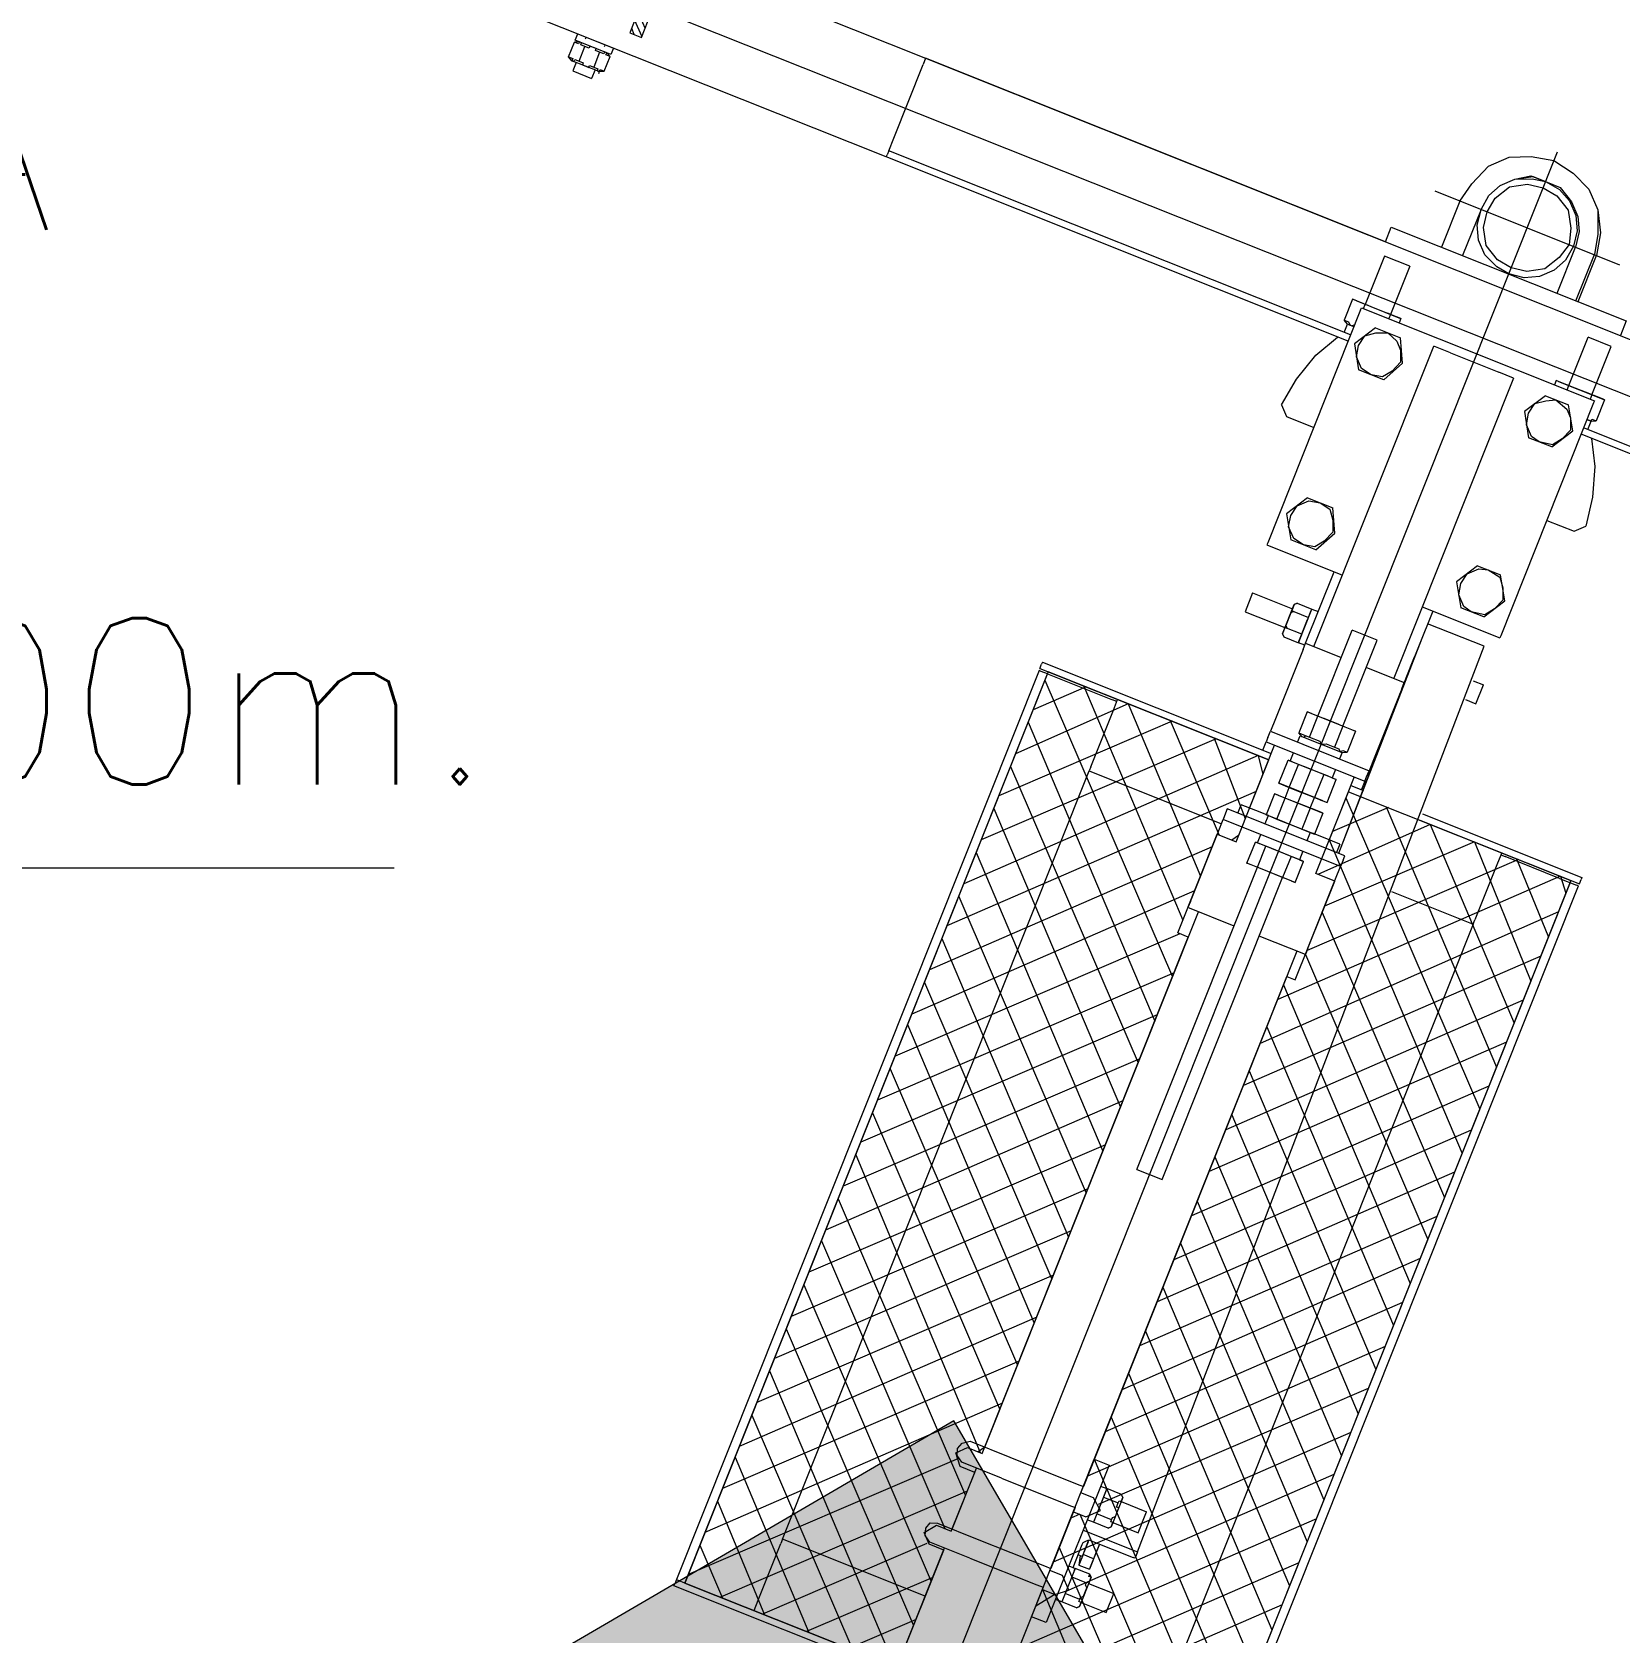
# Model space of a CAD drawing. Header units: millimetres. Extents: x 37 to 259, y 69 to 300.
# Drawn here: x 115.183 to 116.138, y 102.617 to 103.579 of the extents above; entities that cross this region are included whole.
import ezdxf

# ---------------------------------------------------------------- set-up
doc = ezdxf.new("R2010")
doc.units = ezdxf.units.MM
doc.set_wipeout_variables(frame=1)
doc.linetypes.add('DASHED2', pattern=[0.375, 0.25, -0.125])
doc.layers.get('0').update_dxf_attribs({"lineweight": 0})
for name, color, linetype, lineweight in [('8', 8, 'Continuous', 0), ('FIBRA OPTICA AT&T', 5, 'Continuous', 0), ('titulos', 5, 'Continuous', 0)]:
    doc.layers.add(name, color=color, linetype=linetype, lineweight=lineweight)
doc.styles.add('TEXTOS', font='romans.shx')
pattern_1 = [(135, (32.1043925, -60.0973595), (-0.00265165043, -0.00265165043), [])]
pattern_2 = [(45, (-32.1043925, -60.0973595), (0.00265165043, -0.00265165043), [])]

# ---------------------------------------------------------------- blocks, each defined once
blk = doc.blocks.new('TORREPLANTA')
h = blk.add_hatch()
h.set_pattern_fill('AR-CONC', color=256, scale=0.001, angle=-157.2212)
h.set_pattern_definition([(252.7788, (-21.75451, 207.28263), (-0.17414665, -0.0558413), [0.01905, -0.20955]), (197.7788, (-21.75451, 207.28263), (0.10646699, -0.1625103), [0.01524, -0.16764058]), (303.23024, (-21.76902, 207.27798), (-0.06767967, -0.2183516), [0.01619, -0.17809024]), (248.963, (-21.73484, 207.2358), (-0.26621435, -0.06619157), [0.028575, -0.314325]), (299.41435, (-21.75703, 207.23028), (-0.1230911, -0.3200453), [0.024285, -0.2671356]), (193.96295, (-21.73484, 207.2358), (-0.1230911, -0.3200453), [0.02285997, -0.2514597]), (223.7788, (-21.76318, 207.23767), (-0.17938392, 0.03558796), [0.01905, -0.20955]), (168.7788, (-21.76318, 207.23767), (0.014331, -0.19375066), [0.01524, -0.16764]), (274.23024, (-21.77813, 207.24063), (-0.16505292, -0.1581627), [0.01619, -0.17808994]), (240.2788, (-21.75451, 207.28263), (0.029889835, -0.079156123), [0, -0.165608, 0, -0.17018, 0, -0.168275]), (210.2788, (-21.75451, 207.28263), (-0.02282081, -0.118238004), [0, -0.097028, 0, -0.161798, 0, -0.064135]), (170.2788, (-21.70229, 207.30456), (-0.127233432, -0.04721527), [0, -0.0635, 0, -0.19812, 0, -0.26289]), (160.2788, (-21.67887, 207.3144), (-0.12673158, -0.08079522), [0, -0.08255, 0, -0.131572, 0, -0.18669])])
h.paths.add_polyline_path([(28.8876, 102.099), (28.9881, 102.8927), (28.1945, 102.9932), (28.1856, 102.9236), (28.4521, 102.7212), (28.462, 102.7342), (28.6644, 102.7086), (28.7434, 102.5205), (28.62, 102.358), (28.4176, 102.3837), (28.4113, 102.3988), (28.1027, 102.2692), (28.0939, 102.1996)])
h.paths.add_polyline_path([(24.546, 100.2759), (25.0299, 100.9129), (24.974, 100.9554), (24.6655, 100.8258), (24.6718, 100.8107), (24.5484, 100.6483), (24.346, 100.6739), (24.267, 100.862), (24.3904, 101.0244), (24.4067, 101.0224), (24.4488, 101.3544), (24.3929, 101.3968), (23.9089, 100.7598)])
h.paths.add_polyline_path([(24.8106, 104.6937), (24.8753, 104.7208), (24.9174, 105.0528), (24.9011, 105.0549), (24.8221, 105.243), (24.9455, 105.4054), (25.1479, 105.3798), (25.2269, 105.1917), (25.217, 105.1786), (25.4834, 104.9762), (25.5482, 105.0034), (25.2385, 105.741), (24.5008, 105.4313)])
h.paths.add_polyline_path([(25.3923, 104.9379), (25.2073, 105.0785), (25.2049, 105.0753), (25.1681, 105.1033), (25.1642, 105.0982), (25.1589, 105.1022), (25.1035, 105.0292), (25.0126, 105.0408), (25.0117, 105.0342), (25.0054, 105.035), (24.9996, 104.9892), (24.9705, 104.7608)], flags=17)
h.paths.add_polyline_path([(24.5928, 100.9988), (24.6323, 100.9048), (24.8953, 101.0152), (24.5275, 101.2946), (24.4983, 101.064), (24.5022, 101.0635), (24.4964, 101.0177), (24.5027, 101.0169), (24.5019, 101.0103)], flags=17)
h.paths.add_polyline_path([(28.1151, 102.3673), (28.3294, 102.4573), (28.3279, 102.461), (28.3704, 102.4788), (28.368, 102.4847), (28.3741, 102.4873), (28.3386, 102.5718), (28.3941, 102.6447), (28.3888, 102.6488), (28.3926, 102.6538), (28.3558, 102.6818), (28.1727, 102.8212)], flags=17)
at = {"lineweight": 0}
blk.add_lwpolyline([(28.8876, 102.099), (28.0939, 102.1996), (28.1945, 102.9932), (28.9881, 102.8927)], close=True, dxfattribs=at)
blk = doc.blocks.new('Antena RF')
at = {"layer": '8', "ltscale": 0.05}
h = blk.add_hatch(dxfattribs=at)
h.set_pattern_fill('ANSI31', color=256, scale=0.03, angle=90, style=0)
h.set_pattern_definition(pattern_1)
h.paths.add_polyline_path([(-0.06019, 0.07788), (-0.05281, 0.07788), (-0.05281, 0.15776), (-0.06019, 0.15776)])
h = blk.add_hatch(dxfattribs=at)
h.set_pattern_fill('ANSI31', color=256, scale=0.03, angle=90, style=0)
h.set_pattern_definition(pattern_2)
h.paths.add_polyline_path([(0.06019, 0.07788), (0.05281, 0.07788), (0.05281, 0.15776), (0.06019, 0.15776)])
h = blk.add_hatch(dxfattribs=at)
h.set_pattern_fill('ANSI31', color=256, scale=0.03, angle=90, style=0)
h.set_pattern_definition(pattern_1)
h.paths.add_polyline_path([(-0.05281, 0.02397), (-0.06019, 0.02397), (-0.06019, -0.02397), (-0.05281, -0.02397)])
h = blk.add_hatch(dxfattribs=at)
h.set_pattern_fill('ANSI31', color=256, scale=0.03, angle=90, style=0)
h.set_pattern_definition(pattern_2)
h.paths.add_polyline_path([(0.05281, 0.02397), (0.06019, 0.02397), (0.06019, -0.02397), (0.05281, -0.02397)])
for points in [[(-0.05281, 0.07788), (-0.05281, 0.15776), (-0.06019, 0.15776), (-0.06019, 0.07788)], [(0.05281, 0.07788), (0.05281, 0.15776), (0.06019, 0.15776), (0.06019, 0.07788)], [(-0.06019, 0.02397), (-0.06019, -0.02397), (-0.05281, -0.02397), (-0.05281, 0.02397)], [(0.06019, 0.02397), (0.06019, -0.02397), (0.05281, -0.02397), (0.05281, 0.02397)]]:
    blk.add_lwpolyline(points)
for p, q in [((-0.06202, 0.07788), (-0.06202, 0.07129)), ((-0.0565, 0.07129), (-0.0565, 0.07788)), ((-0.0565, 0.07129), (-0.0565, 0.07788)), ((-0.05098, 0.07788), (-0.05098, 0.07129)), ((0.05098, 0.07788), (0.05098, 0.07129)), ((0.0565, 0.07129), (0.0565, 0.07788)), ((0.0565, 0.07129), (0.0565, 0.07788)), ((0.06202, 0.07788), (0.06202, 0.07129))]:
    blk.add_line(p, q, dxfattribs=at)
for points in [[(-0.06427, 0.07129), (-0.06427, 0.07788), (-0.04761, 0.07788), (-0.04761, 0.07129)], [(0.06427, 0.07129), (0.06427, 0.07788), (0.04761, 0.07788), (0.04761, 0.07129)]]:
    blk.add_lwpolyline(points, close=True, dxfattribs=at)
for points in [[(-0.02858, 0.02397), (-0.11469, 0.02397), (-0.11469, 0.07129), (0.11469, 0.07129), (0.11469, 0.02397), (0.02858, 0.02397)], [(-0.02858, 0.02397), (0, 0.05255), (0.02858, 0.02397)], [(-0.02858, -0.02397), (0, -0.05255), (0.02858, -0.02397)]]:
    blk.add_lwpolyline(points, dxfattribs=at)
blk.add_circle((0, 0), 0.03644, dxfattribs=at)
at = {"ltscale": 450}
blk.add_wipeout([(-0.2155, -0.10724), (0.2155, -0.10724), (0.2155, -0.26924), (0.21245, -0.27902), (0.20505, -0.28633), (0.1955, -0.28924), (-0.1955, -0.28924), (-0.20627, -0.28692), (-0.21358, -0.27926), (-0.2155, -0.2691)], dxfattribs=at)
blk.add_line((-0.2155, -0.18824), (0.2155, -0.18824), dxfattribs=at)
blk.add_lwpolyline([(-0.1955, -0.28924), (0.1955, -0.28924, 0.379386), (0.2155, -0.26924), (0.2155, -0.10724), (-0.2155, -0.10724), (-0.2155, -0.2691, 0.470848)], format="xyb", close=True, dxfattribs=at)
for points in [[(-0.10154, -0.20572), (-0.12252, -0.20572), (-0.12252, -0.22825), (-0.10154, -0.22825)], [(-0.10154, -0.20572), (0.10043, -0.20572), (0.10043, -0.22825), (-0.10154, -0.22825)], [(0.10043, -0.20572), (0.12141, -0.20572), (0.12141, -0.22825), (0.10043, -0.22825)]]:
    blk.add_lwpolyline(points, close=True, dxfattribs=at)
at = {"layer": '8', "ltscale": 0.05}
blk.add_lwpolyline([(0.02858, -0.02397), (0.11469, -0.02397), (0.11469, -0.10724), (-0.11469, -0.10724), (-0.11469, -0.02397), (-0.02858, -0.02397)], dxfattribs=at)
blk.add_wipeout([(-0.11469, -0.10724), (-0.11469, -0.02397), (-0.02858, -0.02397), (0, -0.05255), (0.02858, -0.02397), (0.11469, -0.02397), (0.11469, -0.10724)])
blk = doc.blocks.new('A$C462F3C73')
at = {"linetype": 'Continuous'}
for points in [[(0, -67.083), (0, 1.167)], [(-1.917, -2.5), (-1.917, -10.917)], [(2, -10.917), (2, -2.5)], [(-10.667, -5.917), (-10.667, -6)], [(-1.917, -5.917), (-10.667, -5.917)], [(-10.667, -6.167), (-10.667, -6)], [(-10.667, -6.167), (-10.583, -6.167)], [(-10.583, -42.25), (-10.667, -42.25), (-10.667, -6.167)], [(-10.333, -6.167), (-10.583, -6.167)], [(-10.333, -7.667), (-8.833, -6.167)], [(-10.333, -9.417), (-7.167, -6.167)], [(-10.333, -11.167), (-5.417, -6.167)], [(-10.333, -12.833), (-3.667, -6.167)], [(-10.333, -14.583), (-2, -6.167)], [(-10.333, -6.167), (-1.917, -6.167), (-1.917, -10.833), (-2.5, -10.833), (-2.833, -11.167), (-2.5, -11.583), (-1.917, -11.583), (-1.917, -13.917), (-2.5, -13.917), (-2.833, -14.333), (-2.5, -14.667), (-1.917, -14.667), (-1.917, -35.167), (-2.333, -35.167), (-2.333, -39.083), (-1.583, -39.083), (-1.583, -42.333), (-10.333, -42.333), (-10.333, -6.167)], [(-1.917, -6.167), (-10.333, -6.167)], [(-10.333, -6.167), (-10.333, -42.25)], [(-1.917, -13.167), (-8.917, -6.167)], [(-7.583, -6.167), (-7.583, -6.583)], [(-2.583, -10.833), (-7.25, -6.167)], [(-1.917, -9.75), (-5.5, -6.167)], [(-1.917, -8.083), (-3.833, -6.167)], [(10.417, -6.167), (2, -6.167), (2, -10.833), (2.5, -10.833), (2.917, -11.167), (2.5, -11.583), (2, -11.583), (2, -13.917), (2.5, -13.917), (2.917, -14.333), (2.5, -14.667), (2, -14.667), (2, -35.167), (2.333, -35.167), (2.333, -39.083), (1.583, -39.083), (1.583, -42.333), (10.417, -42.333), (10.417, -6.167)], [(2, -10.833), (6.583, -6.167)], [(2, -12.5), (8.333, -6.167)], [(2.25, -13.917), (10, -6.167)], [(10.417, -13.583), (3.083, -6.167)], [(10.417, -42.25), (10.417, -6.167)], [(10.667, -6.167), (10.75, -6.167), (10.75, -42.25)], [(-2.667, -14.167), (-10.333, -6.5)], [(-7.583, -6.583), (-7.583, -8.833)], [(10.417, -15.25), (2, -6.75)], [(2, -16), (10.417, -7.5)], [(-10.333, -16.25), (-1.917, -7.833)], [(-1.917, -16.667), (-10.333, -8.167)], [(-7.583, -9), (-7.583, -8.833)], [(10.417, -17), (2, -8.5)], [(-1.917, -9), (-7.583, -9)], [(-7.583, -9), (-7.583, -39.5)], [(2, -17.667), (10.417, -9.167)], [(7.667, -39.5), (7.667, -9)], [(-10.333, -18), (-1.917, -9.583)], [(-1.917, -18.333), (-10.333, -9.917)], [(2.583, -16), (2.583, -9.75), (2, -9.75), (2, -16), (2.583, -16)], [(2.5, -10.833), (2, -10.167)], [(-2.5, -10.917), (-2.75, -11.083), (-2.833, -11.333), (-2.75, -11.583), (-2.5, -11.667)], [(-0.917, -10.917), (-2.5, -10.917)], [(-0.917, -10.917), (1.75, -10.917)], [(1.75, -10.917), (2, -10.917)], [(2, -19.417), (10.417, -10.917)], [(2.833, -10.667), (2.583, -10.667)], [(2.583, -12), (2.833, -12), (2.833, -10.667)], [(3.417, -11), (2.833, -11), (2.833, -10.667)], [(3.417, -10.667), (2.833, -10.667)], [(2.833, -10.75), (2.833, -10.667)], [(2.833, -11.667), (2.833, -11)], [(10.417, -18.75), (2.917, -11.167)], [(3.417, -10.667), (3.5, -10.75), (3.5, -10.917), (3.417, -10.917), (3.417, -11)], [(3.5, -10.75), (3.417, -10.667)], [(3.417, -11), (3.417, -11.083), (3.5, -11.167), (3.5, -11.5), (3.417, -11.583), (3.417, -11.667)], [(3.5, -11.917), (3.5, -10.75)], [(3.5, -10.917), (4.5, -10.917)], [(4.5, -10.917), (4.5, -11.667)], [(-10.333, -19.75), (-2.167, -11.583)], [(-1.917, -20.083), (-10.333, -11.583)], [(-2.5, -11.667), (-0.917, -11.667)], [(-1.917, -11.667), (-1.917, -14.083)], [(-0.917, -11.667), (1.75, -11.667)], [(1.75, -11.667), (2, -11.667)], [(2, -14.083), (2, -11.667)], [(3.417, -12), (2.833, -12), (2.833, -11.667), (3.417, -11.667), (3.417, -11.667), (3.5, -11.75), (3.5, -11.917), (3.417, -11.917), (3.417, -12)], [(3.5, -11.667), (4.5, -11.667)], [(10.417, -20.417), (2, -11.917)], [(2, -12.25), (2, -12.167)], [(2.75, -12), (2.75, -12.917)], [(2.833, -11.917), (2.833, -12)], [(2.833, -12.5), (2.917, -12.167)], [(3.333, -12.583), (2.917, -12.583), (2.917, -12.167), (3.333, -12.167)], [(3.333, -12.583), (3.333, -12.5), (3.333, -12.167), (3.333, -12.167)], [(3.333, -12.25), (3.333, -12.167)], [(3.333, -13.167), (3.333, -12.25)], [(3.5, -11.917), (3.417, -12)], [(2, -21.083), (10.417, -12.583)], [(2.917, -12.5), (2.75, -12.5)], [(2.75, -12.917), (2.75, -13), (2.75, -13), (2.75, -13), (2.833, -13.083), (2.917, -13.167), (3, -13.167)], [(2.917, -13.083), (2.917, -12.5)], [(2.917, -12.583), (2.917, -13.167)], [(3.333, -12.917), (3.333, -12.583), (3.333, -12.583)], [(3.333, -13.167), (3.333, -12.917)], [(-10.333, -21.417), (-1.917, -13)], [(-1.917, -21.75), (-10.333, -13.333)], [(2, -13.583), (2, -13.5)], [(2, -13.583), (2, -13.5)], [(2.583, -13.417), (4.75, -13.417), (4.25, -49.167)], [(3, -13.167), (4.667, -13.167)], [(4.75, -13.417), (4.75, -13.167), (4.667, -13.167), (4.667, -13.167), (4.667, -13.167)], [(-2.5, -14.083), (-2.75, -14.25), (-2.833, -14.5), (-2.75, -14.75), (-2.5, -14.917)], [(-0.917, -14.083), (-2.5, -14.083)], [(-0.917, -14.083), (1.75, -14.083)], [(1.75, -14.083), (2, -14.083)], [(2.25, -13.917), (2, -13.667)], [(2.833, -13.833), (2.583, -13.833)], [(2.583, -15.167), (2.833, -15.167), (2.833, -13.833)], [(3.417, -14.167), (2.833, -14.167), (2.833, -13.833)], [(3.417, -13.833), (2.833, -13.833)], [(2.833, -13.917), (2.833, -13.833)], [(3.417, -13.833), (3.417, -13.833), (3.5, -13.917), (3.5, -14.083), (3.417, -14.083), (3.417, -14.167)], [(3.5, -13.917), (3.417, -13.833)], [(3.5, -15.083), (3.5, -13.917)], [(3.5, -14.083), (4.5, -14.083)], [(4.5, -14.083), (4.5, -14.917)], [(-10.333, -23.167), (-2, -14.667)], [(-1.917, -14.917), (-2.083, -14.667)], [(2, -22.833), (10.417, -14.333)], [(10.417, -22.167), (2.75, -14.5)], [(2.833, -14.833), (2.833, -14.167)], [(3.417, -14.167), (3.417, -14.25), (3.5, -14.333), (3.5, -14.667), (3.417, -14.667), (3.417, -14.833)], [(-1.917, -23.5), (-10.333, -15.083)], [(-2.5, -14.917), (-0.917, -14.917)], [(-1.917, -14.917), (-1.917, -36.167)], [(-0.917, -14.917), (1.75, -14.917)], [(1.75, -14.917), (2, -14.917)], [(2, -36.167), (2, -14.917)], [(10.417, -23.833), (2, -15.333)], [(3.417, -15.167), (2.833, -15.167), (2.833, -14.833), (3.417, -14.833), (3.417, -14.917), (3.5, -14.917), (3.5, -15.083), (3.417, -15.167), (3.417, -15.167)], [(2.833, -15.083), (2.833, -15.167)], [(3.5, -15.083), (3.417, -15.167)], [(3.5, -14.917), (4.5, -14.917)], [(-10.333, -24.833), (-1.917, -16.417)], [(2, -24.583), (10.417, -16.083)], [(-1.917, -25.167), (-10.333, -16.75)], [(10.417, -25.583), (2, -17.083)], [(-10.333, -26.583), (-1.917, -18.167)], [(2, -26.25), (10.417, -17.75)], [(-1.917, -26.917), (-10.333, -18.5)], [(10.417, -27.333), (2, -18.75)], [(-10.333, -28.333), (-1.917, -19.833)], [(2, -28), (10.417, -19.5)], [(-1.917, -28.667), (-10.333, -20.167)], [(10.417, -29), (2, -20.5)], [(2, -29.667), (10.417, -21.167)], [(-10.333, -30), (-1.917, -21.583)], [(-1.917, -30.333), (-10.333, -21.917)], [(10.417, -30.75), (2, -22.25)], [(2, -31.417), (10.417, -22.917)], [(-10.333, -31.75), (-1.917, -23.25)], [(-1.917, -32.083), (-10.333, -23.667)], [(10.417, -32.417), (2, -23.917)], [(2, -33.167), (10.417, -24.667)], [(-10.333, -33.417), (-1.917, -25)], [(-1.917, -33.75), (-10.333, -25.333)], [(10.417, -34.167), (2, -25.667)], [(-0.5, -26.5), (-0.5, -38.5)], [(-0.5, -26.5), (0.5, -26.5)], [(0.5, -26.5), (0.5, -38.5)], [(2, -34.833), (10.417, -26.333)], [(-10.333, -35.167), (-1.917, -26.667)], [(-2.25, -35.167), (-10.333, -27.083)], [(10.417, -35.917), (2, -27.417)], [(2.333, -36.167), (10.417, -28.083)], [(-10.333, -36.917), (-1.917, -28.417)], [(-2.333, -36.833), (-10.333, -28.75)], [(10.417, -37.583), (2, -29.083)], [(2.333, -37.833), (10.417, -29.75)], [(-10.333, -38.583), (-1.917, -30.167)], [(-2.333, -38.583), (-10.333, -30.5)], [(10.417, -39.333), (2, -30.833)], [(-10.333, -40.333), (-1.917, -31.833)], [(1.583, -40.417), (10.417, -31.5)], [(-1.583, -41.083), (-10.333, -32.25)], [(10.417, -41.083), (2, -32.5)], [(-10.333, -42), (-1.917, -33.583)], [(1.583, -42.083), (10.417, -33.25)], [(-2, -42.333), (-10.333, -33.917)], [(10, -42.333), (2, -34.25)], [(3.083, -42.333), (10.417, -34.917)], [(-3.667, -42.333), (-10.333, -35.667)], [(-8.917, -42.333), (-2.333, -35.667)], [(-0.5, -36.167), (-2.333, -36.167)], [(-2.333, -36.417), (-2.333, -36.167)], [(-2.333, -36.417), (-2.333, -39.167)], [(2.333, -36.167), (0.5, -36.167)], [(2.333, -36.417), (2.333, -36.167)], [(8.333, -42.333), (2.333, -36.333)], [(2.333, -36.417), (2.333, -39.167)], [(4.833, -42.333), (10.417, -36.667)], [(-5.417, -42.333), (-10.333, -37.417)], [(-7.167, -42.333), (-2.333, -37.417)], [(6.583, -42.333), (2.333, -38.083)], [(6.583, -42.333), (10.417, -38.333)], [(-0.5, -38.5), (-0.5, -39.333), (-0.5, -39.333), (-0.833, -39.333), (-0.917, -39.333)], [(-0.917, -38.5), (-0.833, -38.5), (-0.5, -38.5), (-0.5, -38.5)], [(-0.917, -38.5), (-0.917, -39.333)], [(-0.75, -38.5), (-0.917, -38.5)], [(0.833, -38.5), (-0.75, -38.5)], [(-0.5, -38.5), (-0.333, -38.5), (0.417, -38.5), (0.5, -38.5)], [(1, -38.5), (1, -39.333), (0.917, -39.333), (0.583, -39.333), (0.5, -39.333), (0.5, -38.5), (0.583, -38.5), (0.917, -38.5), (1, -38.5)], [(0.833, -38.5), (1, -38.5)], [(-7.167, -42.333), (-10.333, -39.083)], [(-7.583, -39.5), (-2.333, -39.5)], [(-7.583, -39.667), (-7.583, -39.5)], [(-5.5, -42.333), (-2.25, -39.083)], [(-2.333, -39.167), (-2.333, -39.667)], [(-1.583, -39.333), (-1.75, -39.083)], [(-0.75, -39.333), (-0.917, -39.333)], [(-0.833, -39.333), (-0.833, -39.667)], [(0.833, -39.667), (0.833, -39.333), (-0.833, -39.333)], [(0.5, -39.333), (0.417, -39.333), (-0.333, -39.333), (-0.5, -39.333)], [(0.833, -39.333), (1, -39.333)], [(4.833, -42.333), (1.667, -39.083)], [(2.333, -39.167), (2.333, -39.667)], [(4.417, -39.5), (7.667, -39.5)], [(7.667, -39.5), (7.667, -39.667)], [(-7.583, -39.667), (-7.583, -41.917)], [(-3.75, -42.333), (-1.583, -40)], [(2.333, -39.667), (-2.333, -39.667)], [(-2.333, -39.917), (-2.333, -39.667)], [(2.333, -39.917), (2.333, -40.083), (-2.333, -40.083), (-2.333, -39.917)], [(-1.917, -40.083), (-1.917, -40.417)], [(-0.833, -40.083), (-0.833, -40.417), (0.833, -40.417)], [(0.833, -40.417), (0.833, -40.083)], [(2, -40.417), (2, -40.083)], [(2, -46.417), (2.083, -40.083)], [(2, -48.583), (2.083, -40.083)], [(2.333, -39.917), (2.333, -39.667)], [(7.667, -41.917), (7.667, -39.667)], [(8.25, -42.333), (10.417, -40.083)], [(-1.333, -40.417), (-1.917, -40.417)], [(-1.583, -40.417), (-1.583, -42.917)], [(-0.833, -40.417), (-1.333, -40.417)], [(-0.917, -41.25), (-0.917, -40.417), (-0.833, -40.417), (-0.5, -40.417), (-0.5, -40.417), (-0.5, -41.25), (-0.5, -41.25), (-0.833, -41.25), (-0.917, -41.25)], [(-0.75, -40.417), (-0.917, -40.417)], [(-0.5, -40.417), (-0.333, -40.417), (0.417, -40.417), (0.5, -40.417)], [(0.5, -41.25), (0.5, -40.417), (0.583, -40.417), (0.917, -40.417), (1, -40.417)], [(0.833, -40.417), (1, -40.417)], [(1.417, -40.417), (0.917, -40.417)], [(1, -41.25), (1, -40.417)], [(2, -40.417), (1.417, -40.417)], [(1.583, -42.917), (1.583, -40.417)], [(-8.833, -42.333), (-10.333, -40.833)], [(-0.75, -41.25), (-0.917, -41.25)], [(-0.75, -41.25), (0.833, -41.25)], [(-0.5, -41.25), (-0.5, -41.667)], [(0.5, -41.25), (0.417, -41.25), (-0.333, -41.25), (-0.5, -41.25)], [(0.5, -41.25), (0.5, -41.667)], [(1, -41.25), (0.917, -41.25), (0.583, -41.25), (0.5, -41.25)], [(0.833, -41.25), (1, -41.25)], [(3.167, -42.333), (1.583, -40.75)], [(-2, -42.333), (-1.583, -41.75)], [(-0.5, -41.667), (-0.5, -42.583), (-0.5, -42.583), (-0.833, -42.583), (-0.917, -42.583)], [(-0.917, -41.667), (-0.667, -41.667), (-0.667, -41.667), (-0.667, -41.667), (-0.5, -41.667)], [(-0.917, -41.667), (-0.917, -42.583)], [(-0.75, -41.667), (-0.917, -41.667)], [(0.833, -41.667), (-0.75, -41.667)], [(-0.5, -41.667), (-0.083, -41.667), (0, -41.667), (0.167, -41.667), (0.5, -41.667)], [(1, -41.667), (1, -42.583), (0.917, -42.583), (0.583, -42.583), (0.5, -42.583), (0.5, -41.667), (0.667, -41.667), (0.75, -41.667), (0.833, -41.667), (1, -41.667)], [(0.833, -41.667), (1, -41.667)], [(10, -42.333), (10.417, -41.833)], [(-10.667, -42.333), (-1.583, -42.333)], [(-10.667, -42.333), (-10.667, -42.5)], [(-10.333, -42.25), (-10.583, -42.25)], [(-10.333, -42.25), (-10, -42.25)], [(-10, -42.25), (-7.75, -42.25)], [(-7.583, -42.25), (-7.75, -42.25)], [(-7.583, -41.917), (-7.583, -42.333)], [(1.583, -42.333), (2.083, -42.333)], [(4.417, -42.333), (10.75, -42.333)], [(7.667, -42.333), (7.667, -41.917)], [(7.667, -42.25), (7.833, -42.25)], [(10, -42.25), (7.833, -42.25)], [(10, -42.25), (10.667, -42.25)], [(10.75, -42.25), (10.667, -42.25)], [(10.75, -42.333), (10.75, -42.5)], [(-10.667, -42.583), (-10.667, -42.5)], [(-10.667, -42.583), (-1.583, -42.583)], [(-1.917, -42.583), (-1.917, -42.917)], [(-1.917, -43.083), (-1.917, -42.917), (2, -42.917), (2, -43.083)], [(-1.917, -43.083), (-1.917, -43.333)], [(-0.75, -42.583), (-0.917, -42.583)], [(-0.833, -42.583), (-0.833, -42.917)], [(0.833, -42.917), (0.833, -42.583), (-0.833, -42.583)], [(0.5, -42.583), (0.417, -42.583), (0.333, -42.583), (-0.25, -42.583), (-0.333, -42.583), (-0.5, -42.583)], [(0.833, -42.583), (1, -42.583)], [(1.583, -42.583), (2.083, -42.583)], [(2, -42.917), (2, -42.583)], [(2, -43.083), (2, -43.333)], [(4.417, -42.583), (10.75, -42.583)], [(10.75, -42.583), (10.75, -42.5)], [(-1.917, -43.333), (2, -43.333)], [(-1.917, -43.833), (-1.917, -43.333)], [(-0.917, -44.5), (-0.917, -43.667), (-0.667, -43.667), (-0.667, -43.583), (-0.667, -43.667), (-0.5, -43.667), (-0.5, -44.5), (-0.5, -44.5), (-0.833, -44.5), (-0.917, -44.5)], [(-0.75, -43.583), (-0.917, -43.667)], [(-0.833, -43.333), (-0.833, -43.583), (0.833, -43.583)], [(-0.5, -43.667), (-0.083, -43.667), (0, -43.583), (0.167, -43.667), (0.5, -43.667)], [(0.5, -44.5), (0.5, -43.667), (0.667, -43.667), (0.75, -43.583), (0.833, -43.667), (1, -43.667)], [(0.833, -43.583), (0.833, -43.333)], [(0.833, -43.583), (1, -43.667)], [(1, -44.5), (1, -43.667)], [(2, -43.833), (2, -43.333)], [(-1.917, -46.583), (-1.917, -43.833)], [(2, -46.583), (2, -43.833)], [(-0.75, -44.5), (-0.917, -44.5)], [(-0.75, -44.5), (0.833, -44.5)], [(-0.5, -44.5), (-0.5, -47.917)], [(0.5, -44.5), (0.417, -44.5), (0.333, -44.5), (-0.25, -44.5), (-0.333, -44.5), (-0.5, -44.5)], [(0.5, -44.5), (0.5, -47.917)], [(1, -44.5), (0.917, -44.5), (0.583, -44.5), (0.5, -44.5)], [(0.833, -44.5), (1, -44.5)], [(-1.917, -46.583), (-1.917, -46.833)], [(2, -46.583), (2, -46.833)], [(-4.417, -47.083), (-2.833, -47.083)], [(-4.417, -47.833), (-4.417, -47.083)], [(-2.75, -46.75), (-2.167, -46.75), (-2.167, -46.833), (-2.167, -47.083), (-2.833, -47.083), (-2.833, -46.833), (-2.75, -46.75)], [(-2.833, -46.833), (-2.75, -46.75)], [(-2.833, -46.833), (-2.833, -48)], [(-2.75, -47.75), (-2.833, -47.667), (-2.833, -47.167), (-2.75, -47.083)], [(-2.167, -46.833), (-2.167, -46.75)], [(-1.917, -46.75), (-2.167, -46.75), (-2.167, -48.083)], [(-2.167, -47.083), (-2.167, -47.167), (-2.167, -47.667), (-2.167, -47.75)], [(-1.917, -46.833), (-1.917, -49.667)], [(-1.917, -46.833), (-0.5, -46.833)], [(-1.583, -46.833), (-1.583, -58.75)], [(0.5, -46.833), (2, -46.833)], [(1.583, -58.75), (1.583, -46.833)], [(2, -49.667), (2, -46.833)], [(2, -47.833), (2, -47)], [(2, -47.083), (2, -47)], [(4.333, -47.083), (4.75, -47.083)], [(4.75, -47.083), (4.75, -47.833)], [(-2.75, -48.083), (-2.833, -48), (-2.833, -47.75), (-2.75, -47.75)], [(-2.75, -47.75), (-2.167, -47.75), (-2.167, -48), (-2.167, -48.083)], [(2, -47.833), (2, -47.75)], [(-4.417, -47.833), (-2.833, -47.833)], [(-2.833, -48), (-2.75, -48.083)], [(-2.75, -48.083), (-2.167, -48.083)], [(-2.167, -48), (-2.167, -48.083)], [(-2.167, -48.083), (-1.917, -48.083)], [(0.5, -47.917), (-0.5, -47.917)], [(4.333, -47.833), (4.75, -47.833)], [(4.25, -49.167), (2, -49.167)], [(-4.583, -49.667), (-1.583, -49.667)], [(-4.583, -59), (-4.583, -49.75), (-4.583, -49.667)], [(-4.583, -49.75), (-4.583, -49.667)], [(-3.833, -51.833), (-4.333, -51), (-3.833, -50.167)], [(-3.333, -50.167), (-3.75, -50.25), (-4.083, -50.583), (-4.167, -51), (-4.083, -51.417), (-3.75, -51.75), (-3.333, -51.833), (-2.917, -51.75), (-2.667, -51.417), (-2.5, -51), (-2.667, -50.583), (-2.917, -50.25), (-3.333, -50.167)], [(-2.833, -50.167), (-3.833, -50.167)], [(-2.833, -50.167), (-2.417, -51), (-2.833, -51.833)], [(1.583, -49.667), (4.667, -49.667)], [(2.917, -51.833), (2.417, -51), (2.917, -50.167)], [(3.333, -50.167), (3, -50.25), (2.667, -50.583), (2.583, -51), (2.667, -51.417), (3, -51.75), (3.333, -51.833), (3.833, -51.75), (4.083, -51.417), (4.25, -51), (4.083, -50.583), (3.833, -50.25), (3.333, -50.167)], [(3.833, -50.167), (2.917, -50.167)], [(3.833, -50.167), (4.333, -51), (3.833, -51.833)], [(4.667, -49.75), (4.667, -49.75), (4.667, -49.667)], [(4.667, -59), (4.667, -49.75)], [(-3.833, -51.833), (-2.833, -51.833)], [(2.917, -51.833), (3.833, -51.833)], [(-6, -54.667), (-5.667, -54.333), (-4.583, -54.333)], [(-6, -54.667), (-5.833, -55.75), (-5.5, -56.833), (-5, -57.75)], [(4.667, -54.333), (5.75, -54.333), (6.083, -54.667)], [(5.083, -57.75), (5.583, -56.833), (5.917, -55.75), (6.083, -54.667)], [(-34.833, -56.75), (-34.833, -56.417)], [(-34.833, -56.417), (-34.083, -56.417)], [(-34.083, -56.75), (-34.083, -56.417)], [(-34.083, -56.75), (-34.083, -56.417)], [(-35, -56.75), (-35.167, -56.833)], [(-35.167, -56.833), (-35, -56.833), (-35, -56.75), (-34.917, -56.75), (-34.917, -56.833), (-34.75, -56.833)], [(-34.75, -56.833), (-34.75, -57.417), (-34.917, -57.417), (-34.917, -57.5), (-35, -57.5), (-35, -57.417), (-35.167, -57.417)], [(-35.167, -56.833), (-35.167, -57.417)], [(-33.917, -56.75), (-35, -56.75)], [(-34.75, -56.833), (-34.583, -56.833), (-34.583, -56.75), (-34.333, -56.75), (-34.333, -56.833), (-34.167, -56.833)], [(-34.167, -57.417), (-34.167, -56.833), (-34, -56.833), (-34, -56.75), (-33.917, -56.75), (-33.917, -56.833), (-33.75, -56.833)], [(-33.75, -56.833), (-33.75, -57.417), (-33.917, -57.417), (-33.917, -57.5), (-34, -57.5), (-34, -57.417), (-34.167, -57.417)], [(-33.917, -56.75), (-33.917, -56.667)], [(-33.917, -56.75), (-33.75, -56.833)], [(-33.833, -56.833), (-33.75, -56.833), (-33.917, -56.75)], [(-33.75, -56.833), (-33.75, -57.417), (-33.833, -57.417)], [(-3.833, -58.583), (-4.333, -57.75), (-3.833, -56.917)], [(-3.333, -56.917), (-3.75, -57), (-4.083, -57.333), (-4.167, -57.75), (-4.083, -58.167), (-3.75, -58.417), (-3.333, -58.583), (-2.917, -58.417), (-2.667, -58.167), (-2.5, -57.75), (-2.667, -57.333), (-2.917, -57), (-3.333, -56.917)], [(-2.833, -56.917), (-3.833, -56.917)], [(-2.833, -56.917), (-2.417, -57.75), (-2.833, -58.583)], [(2.917, -58.583), (2.417, -57.75), (2.917, -56.917)], [(3.333, -56.917), (3, -57), (2.667, -57.333), (2.583, -57.75), (2.667, -58.167), (3, -58.417), (3.333, -58.583), (3.833, -58.417), (4.083, -58.167), (4.25, -57.75), (4.083, -57.333), (3.833, -57), (3.333, -56.917)], [(3.833, -56.917), (2.917, -56.917)], [(3.833, -56.917), (4.333, -57.75), (3.833, -58.583)], [(-22.917, -57.75), (-41.5, -57.75)], [(-35, -57.5), (-35.167, -57.417)], [(-35.167, -57.5), (-35.167, -57.75)], [(-33.75, -57.75), (-33.75, -57.5), (-35.167, -57.5)], [(-35.167, -57.75), (-33.75, -57.75)], [(-34.833, -57.75), (-34.833, -57.667)], [(-34.167, -57.417), (-34.333, -57.417), (-34.333, -57.5), (-34.583, -57.5), (-34.583, -57.417), (-34.75, -57.417)], [(-34.083, -57.75), (-34.083, -57.667)], [(-34.083, -57.75), (-34.083, -57.667)], [(-33.917, -57.5), (-33.75, -57.417)], [(-33.917, -57.5), (-33.75, -57.417)], [(-33.75, -57.75), (-33.75, -57.5)], [(-22.917, -57.75), (-22.917, -57.833)], [(-4.583, -57.75), (-22.917, -57.75)], [(-22.917, -58), (-22.917, -57.833)], [(22.917, -57.75), (4.667, -57.75)], [(-4.583, -58), (-22.917, -58)], [(-22.917, -58), (-22.917, -58.5)], [(-5, -59.25), (-5, -58.417), (-4.833, -58.417), (-4.75, -58.333), (-4.667, -58.333), (-4.583, -58.417)], [(-4.833, -58.333), (-5, -58.417)], [(-4.833, -58), (-4.833, -58.333), (-4.583, -58.333)], [(22.917, -58), (4.667, -58)], [(4.833, -58), (4.833, -58.333), (4.667, -58.333)], [(4.667, -58.333), (4.833, -58.333), (4.833, -58.417), (5, -58.417)], [(4.833, -58.333), (5, -58.417)], [(5, -59.25), (5, -58.417)], [(-22.917, -58.5), (-22.917, -61.417)], [(-4.583, -59), (-4.583, -59.083)], [(-3.833, -58.583), (-2.833, -58.583)], [(-0.917, -58.75), (-1.583, -58.75)], [(-0.917, -58.75), (1, -58.75)], [(1.583, -58.75), (1, -58.75)], [(2.917, -58.583), (3.833, -58.583)], [(4.667, -59.083), (4.667, -59), (4.667, -59)], [(-4.5, -59.083), (-4.5, -59.25), (-4.583, -59.25), (-4.917, -59.25), (-5, -59.25)], [(-4.833, -59.25), (-5, -59.25)], [(-4.833, -59.25), (-3.167, -59.25)], [(-4.583, -59.083), (4.667, -59.083)], [(-3.5, -59.25), (-3.583, -59.25), (-3.667, -59.25), (-4.333, -59.25), (-4.417, -59.25), (-4.5, -59.25)], [(-4.5, -61.167), (-4.5, -59.25)], [(-3.5, -59.25), (-3.5, -59.083)], [(-3.083, -59.25), (-3.083, -59.25), (-3.5, -59.25), (-3.5, -59.25)], [(-3.5, -61.167), (-3.5, -59.25)], [(-3.167, -59.25), (-3.083, -59.25)], [(-3.083, -59.25), (-3.083, -59.083)], [(3.083, -59.25), (3.083, -59.083)], [(3.583, -59.083), (3.583, -59.25), (3.5, -59.25), (3.167, -59.25), (3.083, -59.25)], [(3.167, -59.25), (3.083, -59.25)], [(3.167, -59.25), (4.833, -59.25)], [(4.5, -59.25), (4.417, -59.25), (4.417, -59.25), (3.667, -59.25), (3.583, -59.25), (3.583, -59.25)], [(3.583, -59.25), (3.583, -61.167)], [(4.5, -59.25), (4.5, -59.083)], [(5, -59.25), (4.917, -59.25), (4.583, -59.25), (4.5, -59.25)], [(4.5, -59.25), (4.5, -61.167)], [(4.833, -59.25), (5, -59.25)], [(40.833, -59.75), (-41.917, -59.667)], [(-3.5, -61.167), (-4.5, -61.167)], [(4.5, -61.167), (3.583, -61.167)], [(-41.5, -61.667), (-22.917, -61.667)], [(-22.917, -61.667), (22.917, -61.667), (22.917, -61.417)], [(-22.917, -61.667), (-22.917, -61.417)], [(-4.667, -61.667), (-22.917, -61.667)], [(-22.917, -61.667), (-22.917, -61.667)], [(-4.667, -61.667), (-4.667, -62.25), (4.667, -62.25), (4.667, -61.667)], [(-2.667, -64.083), (-2.667, -62.25)], [(-2.667, -62.25), (-2.667, -62.25)], [(1.833, -64.083), (1.75, -63.5), (1.5, -63), (1.083, -62.583), (0.583, -62.333), (0, -62.25), (-0.5, -62.333), (-1.083, -62.583), (-1.5, -63), (-1.75, -63.5), (-1.833, -64.083), (-1.75, -64.667), (-1.5, -65.167), (-1.083, -65.583), (-0.5, -65.833), (0, -65.917), (0.583, -65.833), (1.083, -65.583), (1.5, -65.167), (1.75, -64.667), (1.833, -64.083)], [(-1.833, -64.083), (-1.833, -62.25)], [(-1.833, -62.25), (-1.833, -62.25)], [(-1.833, -64.083), (-1.833, -62.25)], [(-1.833, -62.25), (-1.833, -62.25)], [(1.667, -64.083), (1.5, -63.5), (1.167, -62.917), (0.583, -62.583), (0, -62.5), (-0.583, -62.583), (-1.167, -62.917), (-1.5, -63.5), (-1.583, -64.083), (-1.5, -64.667), (-1.167, -65.25), (-0.583, -65.583), (0, -65.667), (0.583, -65.583), (1.167, -65.25), (1.5, -64.667), (1.667, -64.083)], [(1.917, -62.25), (1.917, -62.25)], [(1.917, -62.25), (1.917, -64.083)], [(2.667, -62.25), (2.667, -62.25)], [(2.667, -62.25), (2.667, -64.083)], [(2.75, -62.25), (2.75, -62.25)], [(2.75, -62.25), (2.75, -64.083)], [(-3.667, -64.083), (3.667, -64.083)], [(-2.667, -64.083), (-2.5, -64.833), (-2.167, -65.667), (-1.583, -66.25), (-0.833, -66.583), (0, -66.75), (0.833, -66.583), (1.583, -66.25), (2.167, -65.667), (2.5, -64.833), (2.667, -64.083)], [(-1.833, -64.083), (-1.75, -64.667), (-1.5, -65.167), (-1.083, -65.583), (-0.5, -65.917), (0, -65.917)], [(-1.833, -64.083), (-1.75, -64.667), (-1.5, -65.167), (-1.083, -65.583), (-0.583, -65.917), (0, -65.917), (0.583, -65.917), (1.167, -65.583), (1.583, -65.167), (1.833, -64.667), (1.917, -64.083)], [(0, -66.75), (0.833, -66.583), (1.583, -66.25), (2.167, -65.667), (2.583, -64.917), (2.75, -64.083)]]:
    blk.add_lwpolyline(points, dxfattribs=at)
at = {"extrusion": (8.92565e-05, -0.000155498, 1), "xscale": 61.31944444444299, "yscale": 61.31944444444299, "zscale": 61.31944444444299, "rotation": 359.6375348272501}
blk.add_blockref('Antena RF', (-36.69, -68.15, 0.007), dxfattribs=at)

msp = doc.modelspace()

# ---------------------------------------------------------------- linework, layer by layer
at = {"layer": '8', "linetype": 'DASHED2', "ltscale": 10}
msp.add_lwpolyline([(114.13825, 98.07663), (119.13825, 98.07663), (119.15129, 103.07663), (114.13825, 103.07663)], close=True, dxfattribs=at)

# ---------------------------------------------------------------- block references
at = {"layer": '8', "lineweight": 40, "xscale": -0.7880434782616024, "yscale": 0.7880434782616014, "zscale": 0.7880434782616016, "rotation": 293.0751467497207}
msp.add_blockref('TORREPLANTA', (50.0946, 49.9483), dxfattribs=at)

# ---------------------------------------------------------------- texts
at = {"layer": 'titulos', "extrusion": (8.47168e-08, 2.05457e-08, 1), "insert": (114.27069, 103.12697, 0.0001), "char_height": 0.1, "attachment_point": 7, "text_direction": (1, 0, 0), "style": 'TEXTOS'}
msp.add_mtext('SECTOR GAMA\\PAZ= 270°\\PN.C.R.A.+36.00m.', dxfattribs=at)

# ---------------------------------------------------------------- next in the draw order: block references
at = {"layer": 'FIBRA OPTICA AT&T', "extrusion": (-0.000140527, -0.000111348, 1), "xscale": -0.01630804077010242, "yscale": 0.01630804077010248, "zscale": 0.01630804077010234, "rotation": 158.2479210687849}
msp.add_blockref('A$C462F3C73', (115.69524, 102.49092, -0.02767), dxfattribs=at)

doc.saveas('drawing.dxf')
